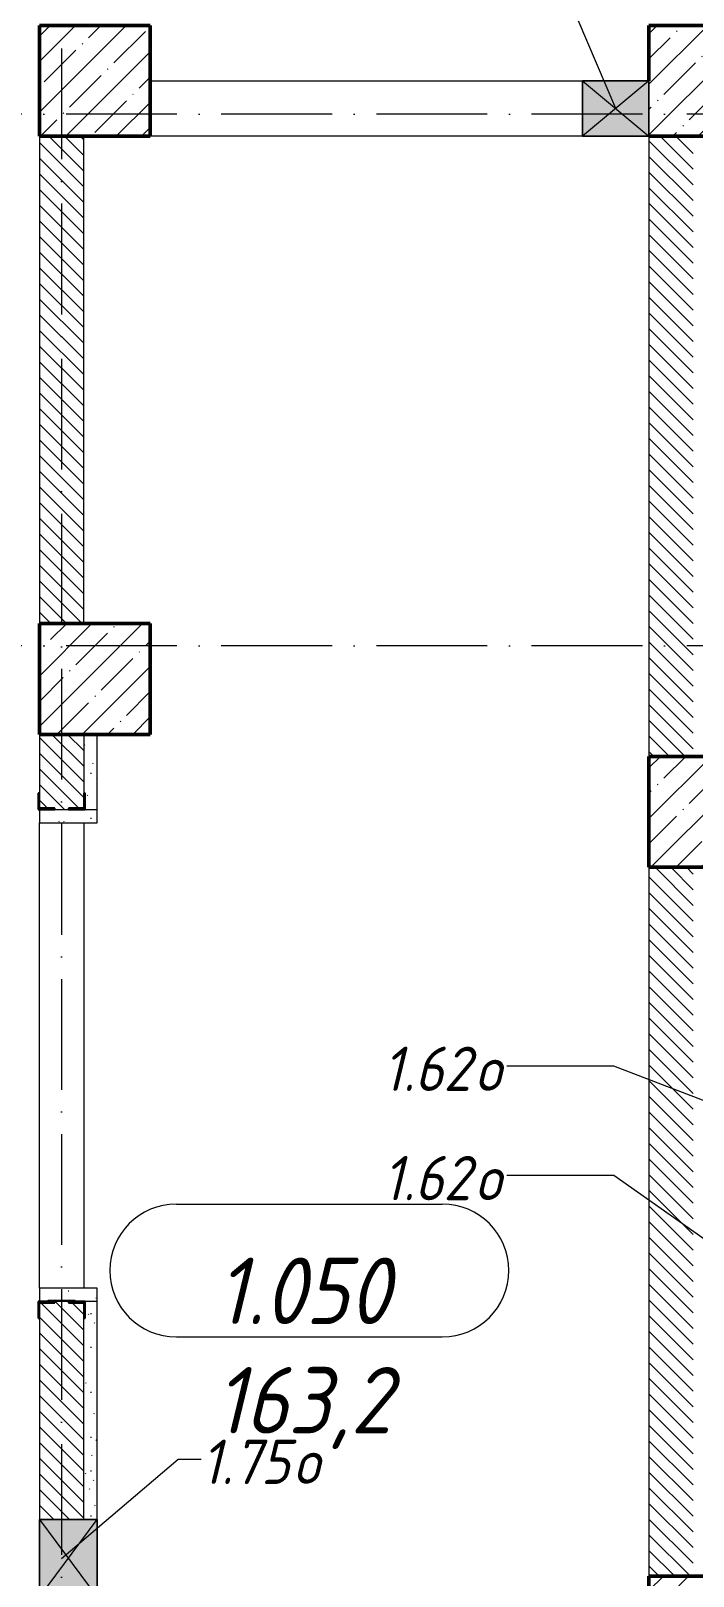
# Model space of a CAD drawing. Header units: millimetres. Extents: x -401725 to 250493, y 305116 to 802890.
# Drawn here: x -101803 to -98816, y 522397 to 529373 of the extents above; entities that cross this region are included whole.
import ezdxf

# ---------------------------------------------------------------- set-up
doc = ezdxf.new("R2010")
doc.units = ezdxf.units.MM
doc.linetypes.add('50_200_ШТРИХ_1Т_ш5_п1_п1_', pattern=[700, 500, -100, 0, -100])
doc.layers.add('A-AREA-IDEN-1', color=7, linetype='Continuous', lineweight=9, true_color=0x000000)
doc.layers.add('A-WALL-____-PATT-2', color=7, linetype='Continuous', lineweight=9, true_color=0x787878)
for name, color, linetype, lineweight in [('A-DETL-GENF-OTLN', 7, 'Continuous', 9), ('A-GENM-____-MCUT', 7, 'Continuous', 25), ('A-GENM-____-OTLN', 7, 'Continuous', 9), ('A-GENM-____-OTLN-1', 7, 'Continuous', 25), ('A-GLAZ-____-IDEN', 7, 'Continuous', 9), ('A-GLAZ-____-OTLN', 7, 'Continuous', 9), ('A-WALL-____-MCUT', 7, 'Continuous', 13), ('A-WALL-____-PATT-1', 7, 'Continuous', 9), ('A-WALL-FNSH-MCUT-1', 7, 'Continuous', 9), ('I-WALL-____-OTLN', 7, 'Continuous', 9), ('S-COLS-____-MCUT', 7, 'Continuous', 50), ('S-COLS-____-OTLN', 7, 'Continuous', 9), ('S-GRID-____-OTLN-1', 7, '50_200_ШТРИХ_1Т_ш5_п1_п1_', 9)]:
    doc.layers.add(name, color=color, linetype=linetype, lineweight=lineweight)
doc.styles.add('ISOCPEUR_I', font='isocpeui.ttf', dxfattribs={"width": 0.9, "height": 2.5})
doc.styles.add('ISOCPEUR_I_11', font='isocpeui.ttf', dxfattribs={"width": 0.9, "height": 200})
pattern_1 = [(135, (-176515.067, 459015.94), (-35.35534, -35.35534), [])]
pattern_2 = [(0, (-176515.07, 459015.94), (203.2, 50.8), [3.353, -149.047, 3.353, -149.047, -812.8]), (0, (-176515.07, 459015.94), (203.2, 50.8), [-304.8, 3.353, -301.447, 3.353, -149.047, -355.6]), (0, (-176515.07, 459015.94), (203.2, 50.8), [-762, 3.353, -98.247, 3.353, -250.647]), (120, (-176438.87, 459041.34), (-145.59409, 150.576362), [3.353, -149.047, 3.353, -149.047, -812.8]), (120, (-176438.87, 459041.34), (-145.59409, 150.576362), [-304.8, 3.353, -301.447, 3.353, -149.047, -355.6]), (120, (-176438.87, 459041.34), (-145.59409, 150.576362), [-762, 3.353, -98.247, 3.353, -250.647]), (240, (-176413.47, 459142.94), (-57.60591, -201.376362), [3.353, -149.047, 3.353, -149.047, -812.8]), (240, (-176413.47, 459142.94), (-57.60591, -201.376362), [-304.8, 3.353, -301.447, 3.353, -149.047, -355.6]), (240, (-176413.47, 459142.94), (-57.60591, -201.376362), [-762, 3.353, -98.247, 3.353, -250.647])]

# ---------------------------------------------------------------- blocks, each defined once
blk = doc.blocks.new('BSC_Колонна _Прямоугольная - 500х500-V116-АР1_План отверстий 1 этажа в осях 1-64_Ю-ЯЯ')
at = {"layer": 'S-COLS-____-OTLN'}
h = blk.add_hatch(dxfattribs=at)
h.set_pattern_fill('FP_127', color=256, style=0, pattern_type=2)
h.set_pattern_definition([(45, (-75000, -70131.04), (-114.04925, 114.04925), []), (45, (-74885.95, -70131.04), (-114.04925, 114.04925), [201.613, -40.323, 3.353, -36.97])])
h.paths.add_polyline_path([(-250, -250), (250, -250), (250, 250), (-250, 250), (-250, 8.7)], flags=0)
at = {"layer": 'S-COLS-____-MCUT'}
for p, q in [((250, 250), (-250, 250)), ((-250, 250), (-250, -250)), ((250, -250), (250, 250)), ((-250, -250), (250, -250))]:
    blk.add_line(p, q, dxfattribs=at)
blk = doc.blocks.new('BSC_Колонна _Прямоугольная - 500х700-V128-АР1_План отверстий 1 этажа в осях 1-64_Ю-ЯЯ')
at = {"layer": 'S-COLS-____-OTLN'}
h = blk.add_hatch(dxfattribs=at)
h.set_pattern_fill('FP_139', color=256, style=0, pattern_type=2)
h.set_pattern_definition([(315, (-63131.04, 77850), (114.04925, 114.04925), []), (315, (-63131.04, 77735.95), (114.04925, 114.04925), [201.613, -40.323, 3.353, -36.97])])
h.paths.add_polyline_path([(-250, 350), (-250, -350), (250, -350), (250, 350)], flags=0)
at = {"layer": 'S-COLS-____-MCUT'}
for p, q in [((250, 350), (-250, 350)), ((-250, 350), (-250, -350)), ((250, -350), (250, 350)), ((-250, -350), (250, -350))]:
    blk.add_line(p, q, dxfattribs=at)
blk = doc.blocks.new('BSC_Колонна _Прямоугольная - 500х700-V151-АР1_План отверстий 1 этажа в осях 1-64_Ю-ЯЯ')
at = {"layer": 'S-COLS-____-OTLN'}
h = blk.add_hatch(dxfattribs=at)
h.set_pattern_fill('FP_163', color=256, style=0, pattern_type=2)
h.set_pattern_definition([(315, (-66831.04, 77850), (114.04925, 114.04925), []), (315, (-66831.04, 77735.95), (114.04925, 114.04925), [201.613, -40.323, 3.353, -36.97])])
h.paths.add_polyline_path([(-250, -350), (250, -350), (250, 350), (-250, 350), (-250, 95.4)], flags=0)
at = {"layer": 'S-COLS-____-MCUT'}
for p, q in [((250, 350), (-250, 350)), ((-250, 350), (-250, -350)), ((250, -350), (250, 350)), ((-250, -350), (250, -350))]:
    blk.add_line(p, q, dxfattribs=at)
blk = doc.blocks.new('BSC_Колонна _Прямоугольная - 500х700-V154-АР1_План отверстий 1 этажа в осях 1-64_Ю-ЯЯ')
at = {"layer": 'S-COLS-____-OTLN'}
h = blk.add_hatch(dxfattribs=at)
h.set_pattern_fill('FP_166', color=256, style=0, pattern_type=2)
h.set_pattern_definition([(315, (-70131.04, 77850), (114.04925, 114.04925), []), (315, (-70131.04, 77735.95), (114.04925, 114.04925), [201.613, -40.323, 3.353, -36.97])])
h.paths.add_polyline_path([(-250, -350), (250, -350), (250, 350), (-250, 350), (-250, 95.4)], flags=0)
at = {"layer": 'S-COLS-____-MCUT'}
for p, q in [((-250, 350), (-250, -350)), ((250, 350), (0, 350)), ((250, -350), (250, 350)), ((-250, -350), (250, -350))]:
    blk.add_line(p, q, dxfattribs=at)
blk = doc.blocks.new('BSC_Колонна _Прямоугольная - 500х500-V166-АР1_План отверстий 1 этажа в осях 1-64_Ю-ЯЯ')
at = {"layer": 'S-COLS-____-OTLN'}
h = blk.add_hatch(dxfattribs=at)
h.set_pattern_fill('FP_178', color=256, style=0, pattern_type=2)
h.set_pattern_definition([(45, (-75000, -67431.04), (-114.04925, 114.04925), []), (45, (-74885.95, -67431.04), (-114.04925, 114.04925), [201.613, -40.323, 3.353, -36.97])])
h.paths.add_polyline_path([(-250, -250), (250, -250), (250, 250), (-250, 250)], flags=0)
at = {"layer": 'S-COLS-____-MCUT'}
for p, q in [((250, 250), (-250, 250)), ((-250, 250), (-250, -250)), ((250, -250), (250, 250)), ((-250, -250), (250, -250))]:
    blk.add_line(p, q, dxfattribs=at)
blk = doc.blocks.new('Фахверк_СКБ_Уголок - 200_3600-27915153-АР1_План отверстий 1 этажа в осях 1-64_Ю-ЯЯ')
at = {"layer": 'A-GENM-____-MCUT'}
for p, q in [((125, 156), (50, 156)), ((50, 156), (50, 150)), ((50, 150), (119, 150)), ((119, 150), (119, 81)), ((125, 81), (125, 156)), ((119, 81), (125, 81)), ((125, 19), (119, 19)), ((119, 19), (119, -50)), ((125, -56), (125, 19)), ((119, -50), (50, -50)), ((50, -50), (50, -56)), ((50, -56), (125, -56))]:
    blk.add_line(p, q, dxfattribs=at)
blk = doc.blocks.new('154_Стойка_СКБ_Уголок - СМ-2590_200-37111837-АР1_План отверстий 1 этажа в осях 1-64_Ю-ЯЯ')
at = {"layer": 'A-GENM-____-MCUT'}
for p, q in [((125, 156), (125, 81)), ((200, 156), (125, 156)), ((131, 81), (131, 150)), ((131, 150), (200, 150)), ((200, 150), (200, 156)), ((125, 81), (131, 81)), ((131, 19), (125, 19)), ((125, 19), (125, -56)), ((131, -50), (131, 19)), ((125, -56), (200, -56)), ((200, -50), (131, -50)), ((200, -56), (200, -50))]:
    blk.add_line(p, q, dxfattribs=at)
blk = doc.blocks.new('Стойка_Влож_Полоса боковая - Полоса-28213942-АР1_План отверстий 1 этажа в осях 1-64_Ю-ЯЯ')
at = {"layer": 'A-GENM-____-OTLN'}
for p, q in [((-5, 60), (0, 60)), ((-5, -60), (-5, 60)), ((0, 31), (0, -31)), ((0, -60), (-5, -60))]:
    blk.add_line(p, q, dxfattribs=at)
blk = doc.blocks.new('AR_Отверстие прямоугольное _в стене__БезПР - AR_Отверстие прямоугольное _в стене__БезПР-37119476-АР1_План отверстий 1 этажа в осях 1-64_Ю-ЯЯ')
at = {"layer": 'A-GLAZ-____-OTLN'}
blk.add_hatch(color=256, dxfattribs=at).paths.add_polyline_path([(175, 100), (-175, 100), (-175, -160), (175, -160)], flags=0)
at = {"layer": 'A-DETL-GENF-OTLN'}
for p, q in [((-175, -160), (-175, 100)), ((-175, 100), (175, 100)), ((175, 100), (-175, -160)), ((-175, 100), (175, -160)), ((175, 100), (-175, 100)), ((-175, 100), (-175, -160)), ((175, 100), (175, -160)), ((175, -160), (175, 100)), ((175, -160), (-175, -160)), ((-175, -160), (175, -160))]:
    blk.add_line(p, q, dxfattribs=at)
blk = doc.blocks.new('AR_Отверстие прямоугольное _в стене__БезПР - AR_Отверстие прямоугольное _в стене__БезПР-36392880-АР1_План отверстий 1 этажа в осях 1-64_Ю-ЯЯ')
at = {"layer": 'A-GLAZ-____-OTLN'}
blk.add_hatch(color=256, dxfattribs=at).paths.add_polyline_path([(150, -125), (150, 125), (-150, 125), (-150, -125)], flags=0)
at = {"layer": 'A-DETL-GENF-OTLN'}
for p, q in [((-150, -125), (-150, 125)), ((-150, 125), (150, 125)), ((150, 125), (-150, -125)), ((-150, 125), (150, -125)), ((150, 125), (-150, 125)), ((-150, 125), (-150, -125)), ((150, 125), (150, -125)), ((150, -125), (150, 125)), ((150, -125), (-150, -125)), ((-150, -125), (150, -125))]:
    blk.add_line(p, q, dxfattribs=at)
blk = doc.blocks.new('AAR_СКБ_Марка_помещения_1_5 ммп - Номер _ Площадь-27962135-АИ_План этажа_Стены_1')
at = {"layer": 'A-AREA-IDEN-1'}
for p, q in [((-2.987, 3), (3.013, 3)), ((-2.987, 0), (3.013, 0))]:
    blk.add_line(p, q, dxfattribs=at)
for centre, start, end in [((-2.987, 1.5), 90, 270), ((3.013, 1.5), 270, 90)]:
    blk.add_arc(centre, 1.5, start, end, dxfattribs=at)

msp = doc.modelspace()

# ---------------------------------------------------------------- hatches: boundary and pattern name
at = {"layer": 'A-WALL-____-PATT-1'}
h = msp.add_hatch(dxfattribs=at)
h.set_pattern_fill('FP_6', color=256, style=0, pattern_type=2)
h.set_pattern_definition(pattern_1)
h.paths.add_polyline_path([(-101565.0675, 526696.983), (-101565.0675, 528896.983), (-101765.0675, 528896.983), (-101765.0675, 526696.983)], flags=0)
h = msp.add_hatch(dxfattribs=at)
h.set_pattern_fill('FP_6', color=256, style=0, pattern_type=2)
h.set_pattern_definition(pattern_1)
h.paths.add_polyline_path([(-99015.0675, 526096.983), (-98815.0675, 526096.983), (-98815.0675, 528896.983), (-99015.0675, 528896.983)], flags=0)
h = msp.add_hatch(dxfattribs=at)
h.set_pattern_fill('FP_6', color=256, style=0, pattern_type=2)
h.set_pattern_definition(pattern_1)
h.paths.add_polyline_path([(-101765.0675, 522196.983), (-101565.0675, 522196.983), (-101565.0675, 522301.983), (-101765.0675, 522301.983)], flags=0)
h.paths.add_polyline_path([(-101628.2619, 522651.983), (-101565.0675, 522651.983), (-101565.0675, 523630.983), (-101634.0675, 523630.983), (-101634.0675, 523636.983), (-101696.0675, 523636.983), (-101696.0675, 523630.983), (-101765.0675, 523630.983), (-101765.0675, 522651.983)], flags=0)
h.paths.add_polyline_path([(-101634.0675, 525856.983), (-101634.0675, 525862.983), (-101565.0675, 525862.983), (-101565.0675, 526196.983), (-101765.0675, 526196.983), (-101765.0675, 525862.983), (-101696.0675, 525862.983), (-101696.0675, 525856.983)], flags=0)
h = msp.add_hatch(dxfattribs=at)
h.set_pattern_fill('FP_6', color=256, style=0, pattern_type=2)
h.set_pattern_definition(pattern_1)
h.paths.add_polyline_path([(-99015.0675, 522396.983), (-98815.0675, 522396.983), (-98815.0675, 525596.983), (-99015.0675, 525596.983), (-99015.0675, 522697.7393)], flags=0)
at = {"layer": 'A-WALL-____-PATT-2'}
h = msp.add_hatch(dxfattribs=at)
h.set_pattern_fill('FP_187', color=256, style=0, pattern_type=2)
h.set_pattern_definition(pattern_2)
h.paths.add_polyline_path([(-101565.0675, 522196.983), (-101505.0675, 522196.983), (-101505.0675, 522301.983), (-101565.0675, 522301.983)], flags=0)
h.paths.add_polyline_path([(-101505.0675, 522651.983), (-101505.0675, 523636.983), (-101559.0675, 523636.983), (-101559.0675, 523561.983), (-101565.0675, 523561.983), (-101565.0675, 522651.983), (-101524.0258, 522651.983)], flags=0)
h.paths.add_polyline_path([(-101505.0675, 525856.983), (-101505.0675, 526196.983), (-101565.0675, 526196.983), (-101565.0675, 525931.983), (-101559.0675, 525931.983), (-101559.0675, 525856.983)], flags=0)
h = msp.add_hatch(dxfattribs=at)
h.set_pattern_fill('FP_187', color=256, style=0, pattern_type=2)
h.set_pattern_definition(pattern_2)
h.paths.add_polyline_path([(-101559.0675, 525796.983), (-101505.0675, 525796.983), (-101505.0675, 525856.983), (-101765.0675, 525856.983), (-101765.0675, 525796.983), (-101565.0675, 525796.983)], flags=0)
h = msp.add_hatch(dxfattribs=at)
h.set_pattern_fill('FP_187', color=256, style=0, pattern_type=2)
h.set_pattern_definition(pattern_2)
h.paths.add_polyline_path([(-101765.0675, 523636.983), (-101725.0675, 523636.983), (-101725.0675, 523641.983), (-101605.0675, 523641.983), (-101605.0675, 523636.983), (-101505.0675, 523636.983), (-101505.0675, 523696.983), (-101765.0675, 523696.983)], flags=0)

# ---------------------------------------------------------------- linework, layer by layer
at = {"layer": 'A-GLAZ-____-IDEN'}
for p, q in [((-99165.0675, 529021.983), (-99444.13, 529678.0825)), ((-99174.1354, 524699.4523), (-99656.2389, 524699.4523)), ((-98365.0675, 524386.983), (-99174.1354, 524699.4523)), ((-99174.1354, 524205.9673), (-99656.2389, 524205.9673)), ((-98665.0675, 523846.983), (-99174.1354, 524205.9673)), ((-101665.0675, 522476.983), (-101139.5672, 522925.1676)), ((-101139.5672, 522925.1676), (-101035.377, 522925.1676))]:
    msp.add_line(p, q, dxfattribs=at)
at = {"layer": 'A-WALL-____-MCUT'}
for p, q in [((-101765.0675, 528896.983), (-101765.0675, 526696.983)), ((-101565.0675, 526696.983), (-101565.0675, 528896.983)), ((-99015.0675, 528896.983), (-99015.0675, 526096.983)), ((-101765.0675, 526196.983), (-101765.0675, 525931.983)), ((-101565.0675, 526196.983), (-101565.0675, 526196.983)), ((-101565.0675, 526196.983), (-101565.0675, 525931.983)), ((-101696.0675, 525856.983), (-101634.0675, 525856.983)), ((-99015.0675, 525596.983), (-99015.0675, 522396.983)), ((-101765.0675, 523561.983), (-101765.0675, 522651.983)), ((-101565.0675, 522651.983), (-101565.0675, 523561.983))]:
    msp.add_line(p, q, dxfattribs=at)
at = {"layer": 'A-WALL-FNSH-MCUT-1'}
for p, q in [((-101505.0675, 525796.983), (-101505.0675, 526196.983)), ((-101765.0675, 525856.983), (-101765.0675, 525796.983)), ((-101559.0675, 525856.983), (-101505.0675, 525856.983)), ((-101765.0675, 525796.983), (-101505.0675, 525796.983)), ((-101505.0675, 523696.983), (-101765.0675, 523696.983)), ((-101765.0675, 523696.983), (-101765.0675, 523636.983)), ((-101505.0675, 522651.983), (-101505.0675, 523696.983)), ((-101505.0675, 523636.983), (-101559.0675, 523636.983))]:
    msp.add_line(p, q, dxfattribs=at)
at = {"layer": 'I-WALL-____-OTLN'}
for p, q in [((-101265.0675, 529146.983), (-99315.0675, 529146.983)), ((-99315.0675, 528896.983), (-101265.0675, 528896.983)), ((-101765.0675, 523696.983), (-101765.0675, 525796.983)), ((-101565.0675, 525796.983), (-101565.0675, 523696.983))]:
    msp.add_line(p, q, dxfattribs=at)
at = {"layer": 'S-GRID-____-OTLN-1'}
for p, q in [((-101665.0675, 549595.9184), (-101665.0675, 498846.9195)), ((-72440.6609, 528996.983), (-127273.0498, 528996.983)), ((-72440.6609, 526596.983), (-181183.8377, 526596.983))]:
    msp.add_line(p, q, dxfattribs=at)

# ---------------------------------------------------------------- block references
at = {"layer": 'A-AREA-IDEN-1', "xscale": 199.9999999999999, "yscale": 199.9999999999999, "zscale": 199.9999999999999}
msp.add_blockref('AAR_СКБ_Марка_помещения_1_5 ммп - Номер _ Площадь-27962135-АИ_План этажа_Стены_1', (-100549.8894, 523476.3058), dxfattribs=at)
at = {"layer": 'A-GENM-____-OTLN', "rotation": 270}
msp.add_blockref('Стойка_Влож_Полоса боковая - Полоса-28213942-АР1_План отверстий 1 этажа в осях 1-64_Ю-ЯЯ', (-101665.0675, 523636.983), dxfattribs=at)
at = {"layer": 'A-GENM-____-OTLN-1', "rotation": 270}
for name, p in [('Фахверк_СКБ_Уголок - 200_3600-27915153-АР1_План отверстий 1 этажа в осях 1-64_Ю-ЯЯ', (-101715.0675, 525981.983)), ('154_Стойка_СКБ_Уголок - СМ-2590_200-37111837-АР1_План отверстий 1 этажа в осях 1-64_Ю-ЯЯ', (-101715.0675, 523761.983))]:
    msp.add_blockref(name, p, dxfattribs=at)
at = {"layer": 'A-GLAZ-____-OTLN'}
msp.add_blockref('AR_Отверстие прямоугольное _в стене__БезПР - AR_Отверстие прямоугольное _в стене__БезПР-36392880-АР1_План отверстий 1 этажа в осях 1-64_Ю-ЯЯ', (-99165.0675, 529021.983), dxfattribs=at)
at = {"layer": 'A-GLAZ-____-OTLN', "rotation": 90}
msp.add_blockref('AR_Отверстие прямоугольное _в стене__БезПР - AR_Отверстие прямоугольное _в стене__БезПР-37119476-АР1_План отверстий 1 этажа в осях 1-64_Ю-ЯЯ', (-101665.0675, 522476.983), dxfattribs=at)
at = {"layer": 'S-COLS-____-OTLN'}
for name, p in [('BSC_Колонна _Прямоугольная - 500х500-V116-АР1_План отверстий 1 этажа в осях 1-64_Ю-ЯЯ', (-101515.0675, 529146.983)), ('BSC_Колонна _Прямоугольная - 500х500-V166-АР1_План отверстий 1 этажа в осях 1-64_Ю-ЯЯ', (-101515.0675, 526446.983))]:
    msp.add_blockref(name, p, dxfattribs=at)
at = {"layer": 'S-COLS-____-OTLN', "rotation": 89.9999999999999}
for name, p in [('BSC_Колонна _Прямоугольная - 500х700-V154-АР1_План отверстий 1 этажа в осях 1-64_Ю-ЯЯ', (-98665.0675, 529146.983)), ('BSC_Колонна _Прямоугольная - 500х700-V151-АР1_План отверстий 1 этажа в осях 1-64_Ю-ЯЯ', (-98665.0675, 525846.983)), ('BSC_Колонна _Прямоугольная - 500х700-V128-АР1_План отверстий 1 этажа в осях 1-64_Ю-ЯЯ', (-98665.0675, 522146.983))]:
    msp.add_blockref(name, p, dxfattribs=at)

# ---------------------------------------------------------------- texts
at = {"layer": 'A-AREA-IDEN-1', "char_height": 300, "attachment_point": 8, "line_spacing_factor": 1.139951, "style": 'ISOCPEUR_I'}
for s, insert, width in [('\\pxqc,t8.46667,16.93333,25.4,33.86667,42.33333,50.8,59.26667,67.73333,76.2,84.66667,93.13333,101.6,110.06667,118.53333,127,135.46667,143.93333,152.4,160.86667,169.33333,177.8,186.26667,194.73333,203.2,211.66667,220.13333,228.6,237.06667,245.53333,254,262.46667,270.93333;{1.050}', (-100575.3185, 523534.6356), 900), ('\\pxqc,t8.46667,16.93333,25.4,33.86667,42.33333,50.8,59.26667,67.73333,76.2,84.66667,93.13333,101.6,110.06667,118.53333,127,135.46667,143.93333,152.4,160.86667,169.33333,177.8,186.26667,194.73333,203.2,211.66667,220.13333,228.6,237.06667,245.53333,254,262.46667,270.93333;{163,2}', (-100575.3185, 522970.6877), 914)]:
    msp.add_mtext(s, dxfattribs=dict(at, insert=insert, width=width))
at = {"layer": 'A-GLAZ-____-IDEN', "char_height": 200, "attachment_point": 1, "style": 'ISOCPEUR_I_11'}
for s, insert, width in [('1.62', (-100215.6905, 524787.0669), 505.063125), ('\\fISOCPEUR|b0|i1|c204|p34|;\\W.9;о', (-99798.9718, 524787.0669), 158.734125), ('1.62', (-100215.6905, 524293.5818), 505.063125), ('\\fISOCPEUR|b0|i1|c204|p34|;\\W.9;о', (-99798.9718, 524293.5818), 158.734125), ('1.75', (-101035.377, 523012.7821), 505.063125), ('\\fISOCPEUR|b0|i1|c204|p34|;\\W.9;о', (-100618.6582, 523012.7821), 158.734125)]:
    msp.add_mtext(s, dxfattribs=dict(at, insert=insert, width=width))

doc.saveas('drawing.dxf')
